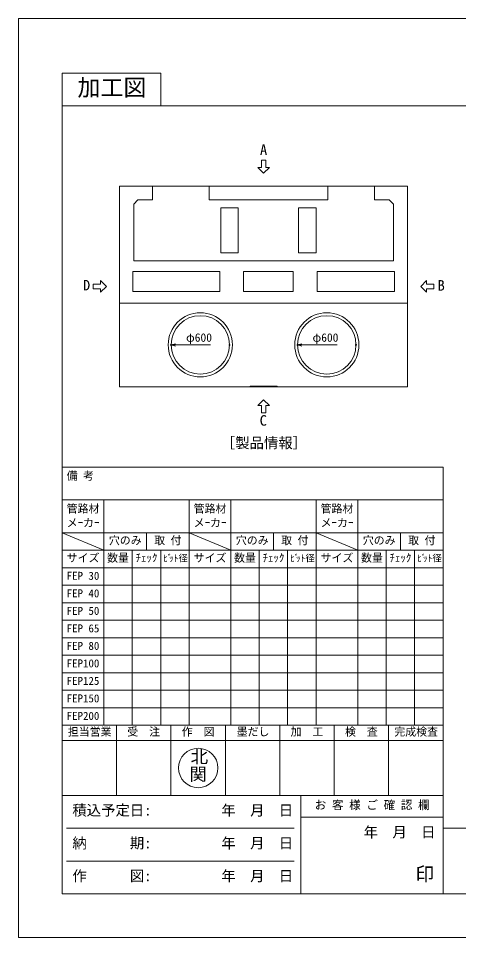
# Model space of a CAD drawing. Units: millimetres, scale not verified. Extents: x -6682 to 6682, y -4725 to 4725.
# Drawn here: x -6682 to -2158, y -4725 to 4725 of the extents above; entities that cross this region are included whole.
import ezdxf
from ezdxf.enums import TextEntityAlignment as Align

# ---------------------------------------------------------------- set-up
doc = ezdxf.new("R2010")
doc.units = ezdxf.units.MM
doc.header["$LTSCALE"] = 20
doc.header["$PDMODE"] = 32
doc.header["$PDSIZE"] = 10
doc.linetypes.add('LONG_DASHED1', pattern=[7, 6, -1])
for name, color, linetype, lineweight in [('0-0_D-TTL', 7, 'Continuous', 9), ('0-1_Defpoints', 7, 'Continuous', 9), ('0-2_D-TTL-FRAM1', 134, 'Continuous', 9), ('0-3_D-TTL-TXT', 7, 'Continuous', 9), ('0-4_D-STR-TXT', 7, 'Continuous', 9), ('0-5_D-STR', 7, 'Continuous', 9), ('0-7_D-STR-STR1', 7, 'LONG_DASHED1', 9), ('0-8_D-STR-STR4', 134, 'LONG_DASHED1', 9), ('0-9_D-STR-DIM', 3, 'Continuous', 9), ('0-A_0', 7, 'Continuous', 9)]:
    doc.layers.add(name, color=color, linetype=linetype, lineweight=lineweight)
doc.styles.add('HG正楷書体-PRO', font='')
doc.styles.add('ＭＳ ゴシック', font='')
doc.styles.get('HG正楷書体-PRO').set_extended_font_data('HG正楷書体-PRO')
doc.styles.get('ＭＳ ゴシック').set_extended_font_data('MS Gothic')

# ---------------------------------------------------------------- blocks, each defined once
blk = doc.blocks.new('A$C4DE05FD1')
at = {"layer": '0-0_D-TTL', "color": 134}
for p, q in [((4000, 79000), (4000, 4000)), ((4000, 76000), (114800, 76000)), ((4000, 4000), (114800, 4000))]:
    blk.add_line(p, q, dxfattribs=at)
blk.add_lwpolyline([(4000, 79000), (13000, 79000), (13000, 76000)], dxfattribs=at)
at = {"layer": '0-1_Defpoints', "color": 134}
for p, q in [((0, 84000), (0, 0)), ((0, 84000), (118800, 84000)), ((0, 0), (118800, 0))]:
    blk.add_line(p, q, dxfattribs=at)
at = {"layer": '0-2_D-TTL-FRAM1'}
blk.add_line((38800, 10000), (114800, 10000), dxfattribs=at)
at = {"layer": '0-3_D-TTL-TXT', "style": 'ＭＳ ゴシック'}
blk.add_text('加工図', height=1539, dxfattribs=at).set_placement((5399.8, 76447.4), align=Align.BOTTOM_LEFT)
blk = doc.blocks.new('A$C4C6C5A58')
at = {"layer": '0-4_D-STR-TXT', "style": 'ＭＳ ゴシック'}
for s, p in [('ﾋﾞ', (0, -118.4)), ('ｯﾄ径', (540.8, -118.4))]:
    blk.add_text(s, height=615.7, dxfattribs=at).set_placement(p, align=Align.BOTTOM_LEFT)
blk = doc.blocks.new('A$C43AD63AA')
at = {"layer": '0-2_D-TTL-FRAM1'}
for p, q in [((0, 20600), (0, 0)), ((3800, 20600), (3800, 0)), ((0, 17600), (11600, 17600)), ((0, 17600), (3800, 16000)), ((7700, 17600), (7700, 16000)), ((0, 16000), (11600, 16000)), ((6400, 16000), (6400, 0)), ((9000, 16000), (9000, 0)), ((0, 14400), (11600, 14400)), ((0, 12800), (11600, 12800)), ((0, 11200), (11600, 11200)), ((0, 9600), (11600, 9600)), ((0, 8000), (11600, 8000)), ((0, 6400), (11600, 6400)), ((0, 4800), (11600, 4800)), ((0, 3200), (11600, 3200)), ((0, 1600), (11600, 1600)), ((0, 0), (11600, 0))]:
    blk.add_line(p, q, dxfattribs=at)
blk.add_lwpolyline([(0, 20600), (11600, 20600), (11600, 0)], dxfattribs=at)
at = {"layer": '0-3_D-TTL-TXT'}
blk.add_blockref('A$C4C6C5A58', (9220, 14896.8), dxfattribs=at)
at = {"layer": '0-3_D-TTL-TXT', "style": 'ＭＳ ゴシック'}
for s, p in [('管路材', (411.8, 19216.2)), ('メｰカｰ', (411.8, 17928.8)), ('穴のみ', (4267.8, 16316.2)), ('取 付', (8408.4, 16316.2)), ('サイズ', (411.8, 14716.2)), ('数量', (4103.9, 14716.2)), ('ﾁｪｯｸ', (6703.9, 14716.2))]:
    blk.add_text(s, height=731.2, dxfattribs=at).set_placement(p, align=Align.BOTTOM_LEFT)
blk = doc.blocks.new('A$C77D93FA8')
at = {"layer": '0-3_D-TTL-TXT', "style": 'ＭＳ ゴシック'}
for s, p in [('FEP 30', (411.8, 13076.2)), ('FEP 40', (411.8, 11476.2)), ('FEP 50', (411.8, 9876.2)), ('FEP 65', (411.8, 8276.2)), ('FEP 80', (411.8, 6676.2)), ('FEP100', (411.8, 5076.2)), ('FEP125', (411.8, 3476.2)), ('FEP150', (411.8, 1876.2)), ('FEP200', (411.8, 276.2))]:
    blk.add_text(s, height=731.2, dxfattribs=at).set_placement(p, align=Align.BOTTOM_LEFT)
blk = doc.blocks.new('A$C70CC1A47')
at = {"layer": '0-7_D-STR-STR1'}
for p, q in [((0, 2820), (120, 2700)), ((120, -2700), (120, 2700)), ((120, -2700), (0, -2820))]:
    blk.add_line(p, q, dxfattribs=at)
blk = doc.blocks.new('A$C4ED56CD1')
at = {"layer": '0-5_D-STR'}
for p, q in [((29600, 0), (-29600, 0)), ((-29600, 0), (-29600, -41200)), ((-22800, -2800), (-22800, 0)), ((-11200, -2800), (-11200, 0)), ((13200, 0), (13200, -2800)), ((22800, 0), (22800, -2800)), ((29600, -41200), (29600, 0)), ((-26700, -3682.8), (-25817.2, -2800)), ((-26700, -3682.8), (-26700, -15300)), ((-22800, -2800), (-25817.2, -2800)), ((13200, -2800), (-11200, -2800)), ((25817.2, -2800), (22800, -2800)), ((26700, -3682.8), (25817.2, -2800)), ((26700, -15300), (26700, -3682.8)), ((10800, -4400), (7200, -4400)), ((7200, -4400), (7200, -13700)), ((10800, -4400), (10800, -13700)), ((10800, -13700), (7200, -13700)), ((26700, -15300), (-26700, -15300)), ((-26900, -17500), (-26900, -21600)), ((-9000, -17500), (-26900, -17500)), ((-26900, -17500), (-26900, -21600)), ((-9000, -17500), (-26900, -17500)), ((-9000, -17500), (-9000, -21600)), ((-9000, -17500), (-9000, -21600)), ((-4100, -17500), (-4100, -21600)), ((6100, -17500), (-4100, -17500)), ((-4100, -17500), (-4100, -21600)), ((6100, -17500), (-4100, -17500)), ((6100, -17500), (6100, -21600)), ((6100, -17500), (6100, -21600)), ((26900, -17500), (11000, -17500)), ((11000, -17500), (11000, -21600)), ((26900, -17500), (11000, -17500)), ((11000, -17500), (11000, -21600)), ((26900, -17500), (26900, -21600)), ((26900, -17500), (26900, -21600)), ((-9000, -21600), (-26900, -21600)), ((-9000, -21600), (-26900, -21600)), ((6100, -21600), (-4100, -21600)), ((6100, -21600), (-4100, -21600)), ((26900, -21600), (11000, -21600)), ((26900, -21600), (11000, -21600)), ((29600, -24000), (-29600, -24000)), ((-29600, -41200), (29600, -41200))]:
    blk.add_line(p, q, dxfattribs=at)
for points in [[(-5200, -4400), (-8800, -4400), (-8800, -13700)], [(-5200, -4400), (-5200, -13700), (-8800, -13700)]]:
    blk.add_lwpolyline(points, dxfattribs=at)
at = {"layer": '0-8_D-STR-STR4', "linetype": 'Continuous'}
for centre, radius in [((-13000, -32600), 6600), ((13000, -32600), 6600), ((-13000, -32600), 6000), ((13000, -32600), 6000)]:
    blk.add_circle(centre, radius, dxfattribs=at)
at = {"layer": '0-7_D-STR-STR1', "rotation": 90}
blk.add_blockref('A$C70CC1A47', (0, -41200), dxfattribs=at)
blk = doc.blocks.new('_Open30')
at = {"layer": '0-A_0'}
blk.add_line((0, 0), (-20, 0), dxfattribs=at)
blk.add_lwpolyline([(-20, 5.359), (0, 0), (-20, -5.359)], dxfattribs=at)
blk = doc.blocks.new('A$C2B3B1D81')
at = {"layer": '0-2_D-TTL-FRAM1'}
for p, q in [((0, 87750), (78300, 87750)), ((0, 87750), (0, 0)), ((78300, 87750), (78300, 0)), ((0, 81000), (78300, 81000)), ((0, 34650), (78300, 34650)), ((11185.7, 34650), (11185.7, 20250)), ((22371.4, 34650), (22371.4, 20250)), ((33557.1, 34650), (33557.1, 20250)), ((44742.9, 34650), (44742.9, 20250)), ((55928.6, 34650), (55928.6, 20250)), ((67114.3, 34650), (67114.3, 20250)), ((0, 31500), (78300, 31500)), ((0, 20250), (78300, 20250)), ((49050, 20250), (49050, 0)), ((49050, 15750), (78300, 15750)), ((900, 13500), (47700, 13500)), ((900, 6750), (47700, 6750)), ((0, 0), (78300, 0))]:
    blk.add_line(p, q, dxfattribs=at)
at = {"layer": '0-3_D-TTL-TXT', "style": 'ＭＳ ゴシック'}
for s, height, p in [('備 考', 1645, (926.6, 84636.4)), ('担当営業', 1645, (1167, 32013.8)), ('受\u3000注', 1645, (13398.8, 32013.8)), ('作\u3000図', 1645, (24584.5, 32013.8)), ('墨だし', 1645, (35874.7, 32013.8)), ('加\u3000工', 1645, (46955.9, 32013.8)), ('検\u3000査', 1645, (58141.6, 32013.8)), ('完成検査', 1645, (68281.3, 32013.8)), ('お 客 様 ご 確 認 欄', 1732, (51917.9, 16880)), ('積込予定日:', 2165, (2102.8, 15452.7)), ('年  月  日', 2165, (61994.8, 10952.7)), ('納\u3000\u3000\u3000期:', 2165, (2102.8, 8702.7)), ('印', 2814, (72646.7, 1827.8)), ('作\u3000\u3000\u3000図:', 2165, (2102.8, 1952.7))]:
    blk.add_text(s, height=height, dxfattribs=at).set_placement(p, align=Align.BOTTOM_LEFT)
blk = doc.blocks.new('A$C3BB1000A')
at = {"layer": '0-4_D-STR-TXT'}
blk.add_blockref('A$C2B3B1D81', (0, 0), dxfattribs=at)
blk = doc.blocks.new('A$C13A32EE1')
at = {"layer": '0-4_D-STR-TXT'}
for p, q in [((150, 400), (150, 900)), ((0, 0), (-400, 400)), ((-150, 400), (-400, 400)), ((0, 0), (400, 400)), ((150, 400), (400, 400))]:
    blk.add_line(p, q, dxfattribs=at)
blk.add_lwpolyline([(150, 900), (-150, 900), (-150, 400)], dxfattribs=at)
blk = doc.blocks.new('A$C2F8A08F9')
at = {"layer": '0-4_D-STR-TXT', "xscale": 3, "yscale": 3}
blk.add_blockref('A$C13A32EE1', (0, 23300), dxfattribs=at)
at = {"layer": '0-4_D-STR-TXT', "yscale": 3}
for p, xscale, rotation in [((-32300, 0), 3, 90), ((32300, 0), -3, 270), ((0, -23300), -3, 180)]:
    blk.add_blockref('A$C13A32EE1', p, dxfattribs=dict(at, xscale=xscale, rotation=rotation))
at = {"layer": '0-4_D-STR-TXT', "style": 'ＭＳ ゴシック'}
for s, p in [('A', (-733.5, 26401.7)), ('D', (-37116.4, -1461)), ('B', (35779.4, -1501.6)), ('C', (-803.2, -29267.8)), ('［製品情報］', (-8782.5, -33883.8))]:
    blk.add_text(s, height=2165, dxfattribs=at).set_placement(p, align=Align.BOTTOM_LEFT)

msp = doc.modelspace()

# ---------------------------------------------------------------- linework, layer by layer
at = {"layer": '0-1_Defpoints'}
for p in [(-5112.5, 1368.75), (-4512.5, 1368.75), (-3812.5, 1368.75), (-3212.5, 1368.75)]:
    msp.add_point(p, dxfattribs=at)
at = {"layer": '0-3_D-TTL-TXT', "color": 1}
msp.add_circle((-4834.29, -2981.25), 202.5, dxfattribs=at)
at = {"layer": '0-9_D-STR-DIM'}
for p, q in [((-4707.59, 1368.75), (-5067.5, 1368.75)), ((-3407.59, 1368.75), (-3767.5, 1368.75))]:
    msp.add_line(p, q, dxfattribs=at)

# ---------------------------------------------------------------- block references
at = {"layer": '0-0_D-TTL'}
for name, p, xscale, yscale in [('A$C4DE05FD1', (-6682.5, -4725), 0.1125, 0.1125), ('A$C3BB1000A', (-6232.5, -4275), 0.05, 0.05)]:
    msp.add_blockref(name, p, dxfattribs=dict(at, xscale=xscale, yscale=yscale))
at = {"layer": '0-2_D-TTL-FRAM1', "xscale": 0.1125, "yscale": 0.1125}
for p in [(-6232.5, -2542.5), (-4927.5, -2542.5), (-3622.5, -2542.5)]:
    msp.add_blockref('A$C43AD63AA', p, dxfattribs=at)
at = {"layer": '0-3_D-TTL-TXT', "xscale": 0.1125, "yscale": 0.1125}
msp.add_blockref('A$C77D93FA8', (-6232.5, -2542.5), dxfattribs=at)
at = {"layer": '0-4_D-STR-TXT', "xscale": 0.05, "yscale": 0.05}
msp.add_blockref('A$C2F8A08F9', (-4162.5, 1968.75), dxfattribs=at)
at = {"layer": '0-5_D-STR', "xscale": 0.05, "yscale": 0.05}
msp.add_blockref('A$C4ED56CD1', (-4162.5, 2998.75), dxfattribs=at)
at = {"layer": '0-9_D-STR-DIM', "xscale": 2.25, "yscale": 2.25, "rotation": 180}
for p in [(-5112.5, 1368.75), (-3812.5, 1368.75)]:
    msp.add_blockref('_Open30', p, dxfattribs=at)

# ---------------------------------------------------------------- texts
at = {"layer": '0-3_D-TTL-TXT', "color": 1, "style": 'HG正楷書体-PRO'}
for s, p in [('北', (-4911.7, -2970.94)), ('関', (-4924.81, -3148.69))]:
    msp.add_text(s, height=131.3, dxfattribs=at).set_placement(p, align=Align.BOTTOM_LEFT)
at = {"layer": '0-3_D-TTL-TXT', "style": 'ＭＳ ゴシック'}
for p in [(-4595.26, -3502.36), (-4595.26, -3839.86), (-4595.26, -4177.36)]:
    msp.add_text('年  月  日', height=108.2, dxfattribs=at).set_placement(p, align=Align.BOTTOM_LEFT)
at = {"layer": '0-9_D-STR-DIM', "style": 'ＭＳ ゴシック'}
for p in [(-4959.45, 1374.6), (-3659.45, 1374.6)]:
    msp.add_text('φ600', height=86.66, dxfattribs=at).set_placement(p, align=Align.BOTTOM_LEFT)

doc.saveas('drawing.dxf')
